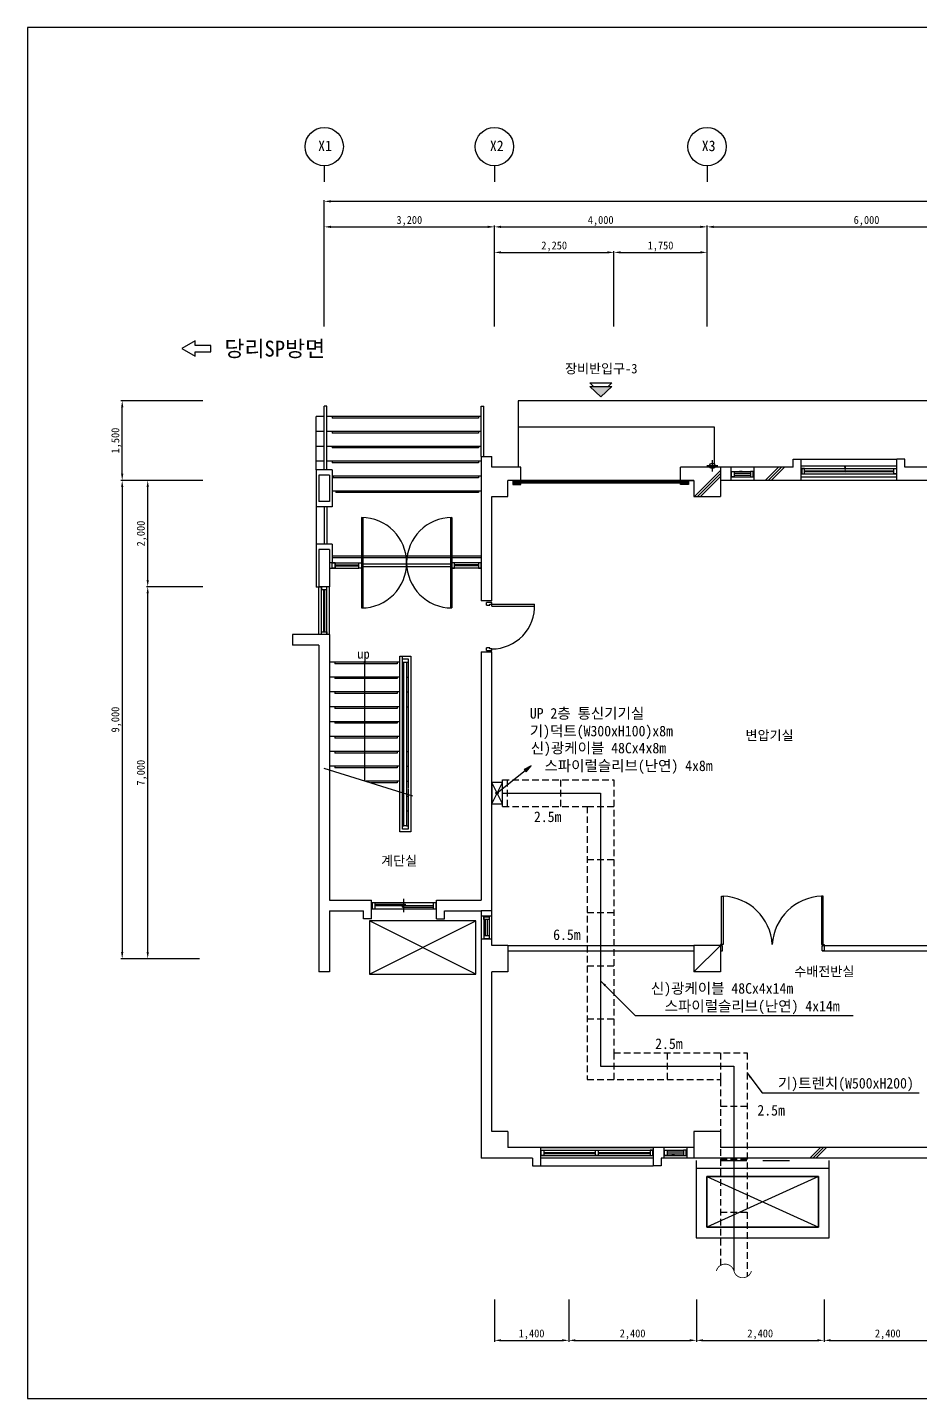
# Model space of a CAD drawing. Header units: millimetres. Extents: x 187491 to 227291, y -66367 to -35122.
# Drawn here: x 187491 to 204290, y -66367 to -40567 of the extents above; entities that cross this region are included whole.
import ezdxf
from ezdxf.enums import TextEntityAlignment as Align

# ---------------------------------------------------------------- set-up
doc = ezdxf.new("R2010")
doc.units = ezdxf.units.MM
doc.linetypes.add('HIDDEN2', pattern=[0.1875, 0.125, -0.0625])
for name, color, linetype in [('TT-CABL', 4, 'Continuous'), ('TT-CTRL-JUNT', 4, 'Continuous'), ('TT-TRAY', 4, 'Continuous'), ('TZ-BASE', 253, 'Continuous'), ('TZ-DIMS', 1, 'Continuous'), ('TZ-LEAL', 1, 'Continuous'), ('TZ-LEAT', 3, 'Continuous'), ('TZ-SYMB', 2, 'Continuous'), ('TZ-TEX2', 3, 'Continuous')]:
    doc.layers.add(name, color=color, linetype=linetype)
doc.layers.add('TX-PAPR', color=2, linetype='Continuous', plot=False)
doc.styles.get("Standard").update_dxf_attribs({"font": 'GulimChe.ttf'})
doc.dimstyles.new('D50', dxfattribs={"dimscale": 50, "dimtxt": 3, "dimasz": 2.5, "dimexe": 0.5, "dimexo": 0.5, "dimgap": 0.5, "dimtad": 1, "dimdec": 0, "dimzin": 1, "dimdsep": 46, "dimlunit": 6, "dimtxsty": 'Standard', "dimcen": 1, "dimclrd": 1, "dimclre": 1, "dimclrt": 3, "dimadec": 0, "dimazin": 0, "dimtfac": 1, "dimtdec": 0, "dimtix": 1, "dimtmove": 2, "dimatfit": 3, "dimfxl": 0, "dimtvp": 2, "dimlwd": -1, "dimlwe": -1, "dimarcsym": 0})

# ---------------------------------------------------------------- blocks, each defined once
blk = doc.blocks.new('2P-D203')
at = {"color": 0}
for p, q in [((29, 50), (29, 855)), ((65, 50), (65, 856)), ((0, 50), (0, -50)), ((29, 50), (0, 50)), ((65, 50), (29, 50)), ((29, 14), (29, 50)), ((50, 14), (29, 14)), ((50, -50), (50, 14)), ((871, 14), (850, 14)), ((871, 14), (850, 14)), ((850, 14), (850, -50)), ((900, 50), (871, 50)), ((871, 50), (871, 14)), ((900, -50), (900, 50)), ((50, -50), (0, -50)), ((900, -50), (850, -50))]:
    blk.add_line(p, q, dxfattribs=at)
blk.add_arc((65, 50), 806, 0, 92.5062, dxfattribs=at)
blk = doc.blocks.new('*D576')
at = {"layer": 'DEFPOINTS', "color": 0}
for p in [(189754, -51091), (190750, -51091), (190750, -58091)]:
    blk.add_point(p, dxfattribs=at)
at = {"layer": 'TZ-DIMS', "color": 1}
for p, q in [((190725, -51091), (189729, -51091)), ((189754, -57966), (189754, -51216)), ((190725, -58091), (189729, -58091))]:
    blk.add_line(p, q, dxfattribs=at)
for points in [[(189733, -51216), (189775, -51216), (189754, -51091)], [(189733, -57966), (189775, -57966), (189754, -58091)]]:
    blk.add_solid(points, dxfattribs=at)
at = {"layer": 'TZ-DIMS', "color": 3, "insert": (189643, -54591), "char_height": 150, "attachment_point": 5, "rotation": 90}
blk.add_mtext('7,000', dxfattribs=at)
blk = doc.blocks.new('*D577')
at = {"layer": 'DEFPOINTS', "color": 0}
for p in [(189754, -49091), (190815, -49091), (190815, -51091)]:
    blk.add_point(p, dxfattribs=at)
at = {"layer": 'TZ-DIMS', "color": 1}
for p, q in [((190790, -49091), (189729, -49091)), ((189754, -50966), (189754, -49216)), ((190790, -51091), (189729, -51091))]:
    blk.add_line(p, q, dxfattribs=at)
for points in [[(189733, -49216), (189775, -49216), (189754, -49091)], [(189733, -50966), (189775, -50966), (189754, -51091)]]:
    blk.add_solid(points, dxfattribs=at)
at = {"layer": 'TZ-DIMS', "color": 3, "insert": (189643, -50091), "char_height": 150, "attachment_point": 5, "rotation": 90}
blk.add_mtext('2,000', dxfattribs=at)
blk = doc.blocks.new('*D578')
at = {"layer": 'DEFPOINTS', "color": 0}
for p in [(189274, -47591), (190815, -47591), (190815, -49091)]:
    blk.add_point(p, dxfattribs=at)
at = {"layer": 'TZ-DIMS', "color": 1}
for p, q in [((190790, -47591), (189249, -47591)), ((189274, -48966), (189274, -47716)), ((190790, -49091), (189249, -49091))]:
    blk.add_line(p, q, dxfattribs=at)
for points in [[(189253, -47716), (189295, -47716), (189274, -47591)], [(189253, -48966), (189295, -48966), (189274, -49091)]]:
    blk.add_solid(points, dxfattribs=at)
at = {"layer": 'TZ-DIMS', "color": 3, "insert": (189163, -48341), "char_height": 150, "attachment_point": 5, "rotation": 90}
blk.add_mtext('1,500', dxfattribs=at)
blk = doc.blocks.new('*D579')
at = {"layer": 'DEFPOINTS', "color": 0}
for p in [(190815, -49091), (189274, -58091), (190750, -58091)]:
    blk.add_point(p, dxfattribs=at)
at = {"layer": 'TZ-DIMS', "color": 1}
for p, q in [((190790, -49091), (189249, -49091)), ((189274, -49216), (189274, -57966)), ((190725, -58091), (189249, -58091))]:
    blk.add_line(p, q, dxfattribs=at)
for points in [[(189253, -49216), (189295, -49216), (189274, -49091)], [(189253, -57966), (189295, -57966), (189274, -58091)]]:
    blk.add_solid(points, dxfattribs=at)
at = {"layer": 'TZ-DIMS', "color": 3, "insert": (189163, -53591), "char_height": 150, "attachment_point": 5, "rotation": 90}
blk.add_mtext('9,000', dxfattribs=at)
blk = doc.blocks.new('*D580')
at = {"layer": 'DEFPOINTS', "color": 0}
for p in [(196274, -64475), (197674, -64475), (197674, -65272)]:
    blk.add_point(p, dxfattribs=at)
at = {"layer": 'TZ-DIMS', "color": 1}
for p, q in [((196274, -64500), (196274, -65297)), ((197674, -64500), (197674, -65297)), ((196399, -65272), (197549, -65272))]:
    blk.add_line(p, q, dxfattribs=at)
for points in [[(196399, -65251), (196399, -65292), (196274, -65272)], [(197549, -65251), (197549, -65292), (197674, -65272)]]:
    blk.add_solid(points, dxfattribs=at)
at = {"layer": 'TZ-DIMS', "color": 3, "insert": (196974, -65160), "char_height": 150, "attachment_point": 5}
blk.add_mtext('1,400', dxfattribs=at)
blk = doc.blocks.new('*D581')
at = {"layer": 'DEFPOINTS', "color": 0}
for p in [(197674, -64475), (200074, -64475), (200074, -65272)]:
    blk.add_point(p, dxfattribs=at)
at = {"layer": 'TZ-DIMS', "color": 1}
for p, q in [((197674, -64500), (197674, -65297)), ((200074, -64500), (200074, -65297)), ((197799, -65272), (199949, -65272))]:
    blk.add_line(p, q, dxfattribs=at)
for points in [[(197799, -65251), (197799, -65292), (197674, -65272)], [(199949, -65251), (199949, -65292), (200074, -65272)]]:
    blk.add_solid(points, dxfattribs=at)
at = {"layer": 'TZ-DIMS', "color": 3, "insert": (198874, -65160), "char_height": 150, "attachment_point": 5}
blk.add_mtext('2,400', dxfattribs=at)
blk = doc.blocks.new('*D582')
at = {"layer": 'DEFPOINTS', "color": 0}
for p in [(200074, -64475), (202474, -64475), (202474, -65272)]:
    blk.add_point(p, dxfattribs=at)
at = {"layer": 'TZ-DIMS', "color": 1}
for p, q in [((200074, -64500), (200074, -65297)), ((202474, -64500), (202474, -65297)), ((200199, -65272), (202349, -65272))]:
    blk.add_line(p, q, dxfattribs=at)
for points in [[(200199, -65251), (200199, -65292), (200074, -65272)], [(202349, -65251), (202349, -65292), (202474, -65272)]]:
    blk.add_solid(points, dxfattribs=at)
at = {"layer": 'TZ-DIMS', "color": 3, "insert": (201274, -65160), "char_height": 150, "attachment_point": 5}
blk.add_mtext('2,400', dxfattribs=at)
blk = doc.blocks.new('*D583')
at = {"layer": 'DEFPOINTS', "color": 0}
for p in [(202474, -64475), (204874, -64475), (204874, -65272)]:
    blk.add_point(p, dxfattribs=at)
at = {"layer": 'TZ-DIMS', "color": 1}
for p, q in [((202474, -64500), (202474, -65297)), ((204874, -64500), (204874, -65297)), ((202599, -65272), (204749, -65272))]:
    blk.add_line(p, q, dxfattribs=at)
for points in [[(202599, -65251), (202599, -65292), (202474, -65272)], [(204749, -65251), (204749, -65292), (204874, -65272)]]:
    blk.add_solid(points, dxfattribs=at)
at = {"layer": 'TZ-DIMS', "color": 3, "insert": (203674, -65160), "char_height": 150, "attachment_point": 5}
blk.add_mtext('2,400', dxfattribs=at)
blk = doc.blocks.new('*D585')
at = {"layer": 'DEFPOINTS', "color": 0}
for p in [(196274, -44320), (193074, -46217), (196274, -46217)]:
    blk.add_point(p, dxfattribs=at)
at = {"layer": 'TZ-DIMS', "color": 1}
for p, q in [((193074, -46192), (193074, -44295)), ((193199, -44320), (196149, -44320)), ((196274, -46192), (196274, -44295))]:
    blk.add_line(p, q, dxfattribs=at)
for points in [[(193199, -44299), (193199, -44341), (193074, -44320)], [(196149, -44299), (196149, -44341), (196274, -44320)]]:
    blk.add_solid(points, dxfattribs=at)
at = {"layer": 'TZ-DIMS', "color": 3, "insert": (194674, -44209), "char_height": 150, "attachment_point": 5}
blk.add_mtext('3,200', dxfattribs=at)
blk = doc.blocks.new('*D586')
at = {"layer": 'DEFPOINTS', "color": 0}
for p in [(200274, -44320), (196274, -46217), (200274, -46217)]:
    blk.add_point(p, dxfattribs=at)
at = {"layer": 'TZ-DIMS', "color": 1}
for p, q in [((196274, -46192), (196274, -44295)), ((196399, -44320), (200149, -44320)), ((200274, -46192), (200274, -44295))]:
    blk.add_line(p, q, dxfattribs=at)
for points in [[(196399, -44299), (196399, -44341), (196274, -44320)], [(200149, -44299), (200149, -44341), (200274, -44320)]]:
    blk.add_solid(points, dxfattribs=at)
at = {"layer": 'TZ-DIMS', "color": 3, "insert": (198274, -44209), "char_height": 150, "attachment_point": 5}
blk.add_mtext('4,000', dxfattribs=at)
blk = doc.blocks.new('*D587')
at = {"layer": 'DEFPOINTS', "color": 0}
for p in [(198524, -44800), (196274, -46217), (198524, -46217)]:
    blk.add_point(p, dxfattribs=at)
at = {"layer": 'TZ-DIMS', "color": 1}
for p, q in [((196274, -46192), (196274, -44775)), ((196399, -44800), (198399, -44800)), ((198524, -46192), (198524, -44775))]:
    blk.add_line(p, q, dxfattribs=at)
for points in [[(196399, -44779), (196399, -44821), (196274, -44800)], [(198399, -44779), (198399, -44821), (198524, -44800)]]:
    blk.add_solid(points, dxfattribs=at)
at = {"layer": 'TZ-DIMS', "color": 3, "insert": (197399, -44689), "char_height": 150, "attachment_point": 5}
blk.add_mtext('2,250', dxfattribs=at)
blk = doc.blocks.new('*D588')
at = {"layer": 'DEFPOINTS', "color": 0}
for p in [(200274, -44800), (198524, -46217), (200274, -46217)]:
    blk.add_point(p, dxfattribs=at)
at = {"layer": 'TZ-DIMS', "color": 1}
for p, q in [((198524, -46192), (198524, -44775)), ((198649, -44800), (200149, -44800)), ((200274, -46192), (200274, -44775))]:
    blk.add_line(p, q, dxfattribs=at)
for points in [[(198649, -44779), (198649, -44821), (198524, -44800)], [(200149, -44779), (200149, -44821), (200274, -44800)]]:
    blk.add_solid(points, dxfattribs=at)
at = {"layer": 'TZ-DIMS', "color": 3, "insert": (199399, -44689), "char_height": 150, "attachment_point": 5}
blk.add_mtext('1,750', dxfattribs=at)
blk = doc.blocks.new('*D589')
at = {"layer": 'DEFPOINTS', "color": 0}
for p in [(206274, -44320), (200274, -46217), (206274, -46217)]:
    blk.add_point(p, dxfattribs=at)
at = {"layer": 'TZ-DIMS', "color": 1}
for p, q in [((200274, -46192), (200274, -44295)), ((200399, -44320), (206149, -44320)), ((206274, -46192), (206274, -44295))]:
    blk.add_line(p, q, dxfattribs=at)
for points in [[(200399, -44299), (200399, -44341), (200274, -44320)], [(206149, -44299), (206149, -44341), (206274, -44320)]]:
    blk.add_solid(points, dxfattribs=at)
at = {"layer": 'TZ-DIMS', "color": 3, "insert": (203274, -44209), "char_height": 150, "attachment_point": 5}
blk.add_mtext('6,000', dxfattribs=at)
blk = doc.blocks.new('*D593')
at = {"layer": 'DEFPOINTS', "color": 0}
for p in [(193074, -43840), (193074, -46217), (218274, -46217)]:
    blk.add_point(p, dxfattribs=at)
at = {"layer": 'TZ-DIMS', "color": 1}
for p, q in [((193074, -46192), (193074, -43815)), ((218149, -43840), (193199, -43840)), ((218274, -46192), (218274, -43815))]:
    blk.add_line(p, q, dxfattribs=at)
for points in [[(193199, -43819), (193199, -43861), (193074, -43840)], [(218149, -43819), (218149, -43861), (218274, -43840)]]:
    blk.add_solid(points, dxfattribs=at)
at = {"layer": 'TZ-DIMS', "color": 3, "insert": (205674, -43729), "char_height": 150, "attachment_point": 5}
blk.add_mtext('25,200', dxfattribs=at)

msp = doc.modelspace()

# ---------------------------------------------------------------- hatches: boundary and pattern name
at = {"layer": 'TZ-BASE'}
msp.add_hatch(color=256, dxfattribs=at).paths.add_polyline_path([(198481.3, -47320.9), (198070.6, -47320.9), (198275.9, -47515.4)])
at = {"layer": 'TZ-SYMB'}
msp.add_hatch(color=256, dxfattribs=at).paths.add_polyline_path([(196966.7, -54460.4), (196831.9, -54528.6), (196870.7, -54577.1)])

# ---------------------------------------------------------------- linework, layer by layer
at = {"layer": 'TT-CABL'}
msp.add_lwpolyline([(196424.6, -54974.2), (198271.3, -54974.2), (198271.3, -60112.3), (200779.5, -60112.3), (200779.5, -63965.7)], dxfattribs=at)
at = {"layer": 'TT-CTRL-JUNT'}
msp.add_lwpolyline([(196224.6, -55175), (196424.6, -55175), (196424.6, -54775), (196224.6, -54775)], close=True, dxfattribs=at)
at = {"layer": 'TT-CTRL-JUNT', "flags": 128}
for points in [[(196224.6, -55175), (196424.6, -54775)], [(196424.6, -55175), (196224.6, -54775)]]:
    msp.add_lwpolyline(points, dxfattribs=at)
at = {"layer": 'TT-TRAY', "linetype": 'HIDDEN2', "ltscale": 1000}
for points in [[(196424.6, -54724.2), (198521.3, -54724.2), (198521.3, -59862.3), (201029.5, -59862.3), (201029.5, -64070.8)], [(196424.6, -55224.2), (196424.6, -54724.2)], [(196521.3, -55224.2), (196521.3, -54724.2)], [(197521.3, -55224.2), (197521.3, -54724.2)], [(196424.6, -55224.2), (198021.3, -55224.2), (198021.3, -60362.3), (200529.5, -60362.3), (200529.5, -63860.6)], [(198021.3, -55224.2), (198521.3, -55224.2)], [(198021.3, -56224.2), (198521.3, -56224.2)], [(198021.3, -57224.2), (198521.3, -57224.2)], [(198021.3, -58224.2), (198521.3, -58224.2)], [(198021.3, -59224.2), (198521.3, -59224.2)], [(198521.3, -59862.3), (198521.3, -60362.3)], [(199521.3, -59862.3), (199521.3, -60362.3)], [(200529.5, -59862.3), (200529.5, -60362.3)], [(200529.5, -60862.3), (201029.5, -60862.3)], [(200529.5, -61862.3), (201029.5, -61862.3)], [(200529.5, -62862.3), (201029.5, -62862.3)]]:
    msp.add_lwpolyline(points, dxfattribs=at)
at = {"layer": 'TT-TRAY', "const_width": 16}
msp.add_lwpolyline([(200449.7, -63965.7, -0.7757415), (200779.5, -63965.7, 0.7757415), (201109.2, -63965.7, 1.1921254)], format="xyb", dxfattribs=at)
at = {"layer": 'TX-PAPR'}
msp.add_lwpolyline([(187491.5, -66367.3), (227291.5, -66367.3), (227291.5, -40567.3), (187491.5, -40567.3)], close=True, dxfattribs=at)
at = {"layer": 'TZ-BASE'}
for p, q in [((198070.6, -47251.8), (198481.3, -47251.8)), ((198070.6, -47251.8), (198137.5, -47320.9)), ((198070.6, -47320.9), (198481.3, -47320.9)), ((198070.6, -47320.9), (198275.9, -47515.4)), ((198481.3, -47320.9), (198275.9, -47515.4)), ((198481.3, -47251.8), (198414.3, -47320.9)), ((193074.2, -48890.7), (193074.2, -47690.7)), ((193124.2, -47690.7), (193074.2, -47690.7)), ((193124.2, -48890.7), (193124.2, -47690.7)), ((196024.2, -48640.7), (196024.2, -47690.7)), ((196024.2, -47690.7), (196074.2, -47690.7)), ((196074.2, -48640.7), (196074.2, -47690.7)), ((218524.2, -47590.7), (196724.2, -47590.7)), ((196724.2, -47590.7), (196724.2, -48840.7)), ((192924.2, -48890.7), (192924.2, -47890.7)), ((193074.2, -47890.7), (192924.2, -47890.7)), ((196024.2, -47890.7), (193124.2, -47890.7)), ((193224.2, -47890.7), (193224.2, -47920.7)), ((195974.2, -47920.7), (193224.2, -47920.7)), ((195974.2, -47890.7), (195974.2, -47920.7)), ((193074.2, -48170.7), (192924.2, -48170.7)), ((196024.2, -48170.7), (193124.2, -48170.7)), ((193224.2, -48170.7), (193224.2, -48200.7)), ((195974.2, -48200.7), (193224.2, -48200.7)), ((195974.2, -48170.7), (195974.2, -48200.7)), ((200411.7, -48090.7), (196724.2, -48090.7)), ((200411.7, -48840.7), (200411.7, -48090.7)), ((193074.2, -48450.7), (192924.2, -48450.7)), ((196024.2, -48450.7), (193124.2, -48450.7)), ((193224.2, -48450.7), (193224.2, -48480.7)), ((195974.2, -48480.7), (193224.2, -48480.7)), ((195974.2, -48450.7), (195974.2, -48480.7)), ((193074.2, -48730.7), (192924.2, -48730.7)), ((196024.2, -48730.7), (193124.2, -48730.7)), ((193224.2, -48730.7), (193224.2, -48760.7)), ((195974.2, -48760.7), (193224.2, -48760.7)), ((195974.2, -48730.7), (195974.2, -48760.7)), ((196024.2, -48640.7), (196024.2, -51359.5)), ((196024.2, -48640.7), (196224.2, -48640.7)), ((196224.2, -48840.7), (196224.2, -48640.7)), ((200374.2, -48922.2), (200374.2, -48711.6)), ((201896.6, -48840.7), (201896.6, -48690.7)), ((201896.6, -48690.7), (202046.6, -48690.7)), ((202046.6, -48690.7), (203846.6, -48690.7)), ((202046.6, -49090.7), (202046.6, -48690.7)), ((203846.6, -49090.7), (203846.6, -48690.7)), ((203996.6, -48690.7), (203846.6, -48690.7)), ((203996.6, -48840.7), (203996.6, -48690.7)), ((192924.2, -48890.7), (192924.2, -49590.7)), ((193224.2, -48890.7), (192924.2, -48890.7)), ((193174.2, -48990.7), (192974.2, -48990.7)), ((192974.2, -48990.7), (192974.2, -49490.7)), ((193174.2, -48990.7), (193174.2, -49490.7)), ((193224.2, -48890.7), (193224.2, -49590.7)), ((196024.2, -49010.7), (193224.2, -49010.7)), ((193244.2, -49010.7), (193244.2, -49040.7)), ((195974.2, -49010.7), (195974.2, -49040.7)), ((196774.4, -48840.7), (196224.2, -48840.7)), ((196774.4, -49090.7), (196774.4, -48840.7)), ((199774.2, -49090.7), (199774.2, -48840.7)), ((201896.6, -48840.7), (199774.2, -48840.7)), ((200039, -49390.7), (200524.2, -48905.5)), ((200095.6, -49390.7), (200524.2, -48962.1)), ((200152.2, -49390.7), (200524.2, -49018.7)), ((200474.9, -48815.7), (200271.9, -48815.7)), ((200524.2, -48840.7), (200524.2, -49090.7)), ((200724.2, -48840.7), (200724.2, -49090.7)), ((200734.2, -48921.7), (201094.2, -48921.7)), ((200734.2, -48921.7), (200784.2, -48921.7)), ((200734.2, -49021.7), (200734.2, -48921.7)), ((200784.2, -48921.7), (200784.2, -49021.7)), ((200784.2, -48955.1), (201094.2, -48955.1)), ((200784.2, -48993.4), (201094.2, -48993.4)), ((200934.2, -48921.7), (200884.2, -48921.7)), ((201144.2, -48921.7), (201094.2, -48921.7)), ((201094.2, -48921.7), (201094.2, -49021.7)), ((201144.2, -49021.7), (201144.2, -48921.7)), ((201154.2, -48840.7), (201154.2, -49090.7)), ((201366.6, -49090.7), (201616.6, -48840.7)), ((201423.2, -49090.7), (201673.2, -48840.7)), ((201479.7, -49090.7), (201729.7, -48840.7)), ((203846.6, -48820.7), (202046.6, -48820.7)), ((202056.6, -48866.2), (203836.6, -48866.2)), ((202056.6, -48966.2), (203836.6, -48966.2)), ((202106.6, -48908.2), (203786.6, -48908.2)), ((202106.6, -48924.2), (203786.6, -48924.2)), ((207274.2, -48840.7), (203996.6, -48840.7)), ((195974.2, -49040.7), (193244.2, -49040.7)), ((200024.2, -49090.7), (196524.2, -49090.7)), ((196524.2, -49390.7), (196524.2, -49090.7)), ((196624.2, -49090.7), (196624.2, -49150.7)), ((199774.2, -49090.7), (200024.2, -49090.7)), ((199924.2, -49090.7), (199924.2, -49150.7)), ((200024.2, -49090.7), (200024.2, -49390.7)), ((207442.2, -49090.7), (200524.2, -49090.7)), ((200524.2, -49090.7), (200524.2, -49390.7)), ((200734.2, -49021.7), (201094.2, -49021.7)), ((200784.2, -49021.7), (200734.2, -49021.7)), ((200884.2, -49021.7), (200934.2, -49021.7)), ((201094.2, -49021.7), (201144.2, -49021.7)), ((202046.6, -49020.7), (203846.6, -49020.7)), ((193174.2, -49490.7), (192974.2, -49490.7)), ((196024.2, -49290.7), (193224.2, -49290.7)), ((193294.2, -49290.7), (193294.2, -49320.7)), ((195974.2, -49320.7), (193294.2, -49320.7)), ((195974.2, -49290.7), (195974.2, -49320.7)), ((196224.2, -49390.7), (196524.2, -49390.7)), ((196224.2, -51359.5), (196224.2, -49390.7)), ((200024.2, -49390.7), (200524.2, -49390.7)), ((193224.2, -49590.7), (192924.2, -49590.7)), ((192924.2, -49590.7), (192924.2, -50290.7)), ((193074.2, -49590.7), (193074.2, -50290.7)), ((193124.2, -49590.7), (193124.2, -50290.7)), ((193774.2, -49790.7), (193774.2, -51490.7)), ((193799.2, -49791.1), (193799.2, -51490.3)), ((195449.2, -49791.1), (195449.2, -51490.3)), ((195474.2, -49790.7), (195474.2, -51490.7)), ((192924.2, -50290.7), (192924.2, -51100.7)), ((193224.2, -50290.7), (192924.2, -50290.7)), ((193224.2, -50290.7), (193224.2, -50640.7)), ((193174.2, -50390.7), (192974.2, -50390.7)), ((192974.2, -50390.7), (192974.2, -51090.7)), ((193174.2, -50390.7), (193174.2, -51090.7)), ((193220.2, -50510.7), (196024.2, -50510.7)), ((193220.2, -50540.7), (196024.2, -50540.7)), ((193278.2, -50640.7), (193174.2, -50640.7)), ((193174.2, -50640.7), (193174.2, -50740.7)), ((193174.2, -50740.7), (193278.2, -50740.7)), ((193224.2, -50740.7), (193224.2, -50640.7)), ((193224.2, -50640.7), (193278.2, -50640.7)), ((193278.2, -50740.7), (193224.2, -50740.7)), ((193278.2, -50640.7), (193724.2, -50640.7)), ((193278.2, -50740.7), (193278.2, -50640.7)), ((193278.2, -50640.7), (193278.2, -50740.7)), ((193278.2, -50680.7), (193724.2, -50680.7)), ((193278.2, -50700.7), (193724.2, -50700.7)), ((193278.2, -50740.7), (193724.2, -50740.7)), ((193724.2, -50740.7), (193724.2, -50640.7)), ((193724.2, -50640.7), (193774.2, -50640.7)), ((193774.2, -50740.7), (193724.2, -50740.7)), ((193774.2, -50640.7), (193774.2, -50740.7)), ((195449.2, -50665.7), (193799.2, -50665.7)), ((195449.2, -50715.7), (193799.2, -50715.7)), ((195524.2, -50640.7), (195474.2, -50640.7)), ((195474.2, -50640.7), (195474.2, -50740.7)), ((195974.2, -50740.7), (195474.2, -50740.7)), ((195474.2, -50740.7), (195524.2, -50740.7)), ((195974.2, -50640.7), (195524.2, -50640.7)), ((195524.2, -50740.7), (195524.2, -50640.7)), ((195974.2, -50680.7), (195524.2, -50680.7)), ((195974.2, -50700.7), (195524.2, -50700.7)), ((196024.2, -50740.7), (195524.2, -50740.7)), ((196024.2, -50640.7), (195974.2, -50640.7)), ((195974.2, -50640.7), (195974.2, -50740.7)), ((195974.2, -50740.7), (196024.2, -50740.7)), ((196024.2, -50740.7), (196024.2, -50640.7)), ((193024.2, -51100.7), (192924.2, -51100.7)), ((193174.2, -51090.7), (192974.2, -51090.7)), ((192974.2, -51986.7), (192974.2, -51096.7)), ((193024.2, -51990.7), (193024.2, -51090.7)), ((193024.2, -51090.7), (193024.2, -51140.7)), ((193124.2, -51090.7), (193024.2, -51090.7)), ((193024.2, -51140.7), (193124.2, -51140.7)), ((193066.2, -51940.7), (193066.2, -51140.7)), ((193082.2, -51940.7), (193082.2, -51140.7)), ((193124.2, -51990.7), (193124.2, -51090.7)), ((193124.2, -51140.7), (193124.2, -51090.7)), ((193174.2, -51990.7), (193174.2, -51090.7)), ((196224.2, -51359.5), (196024.2, -51359.5)), ((193174.2, -51990.7), (192474.2, -51990.7)), ((192474.2, -51990.7), (192474.2, -52190.7)), ((193024.2, -51990.7), (193024.2, -51940.7)), ((193024.2, -51940.7), (193124.2, -51940.7)), ((193124.2, -51990.7), (193024.2, -51990.7)), ((193124.2, -51940.7), (193124.2, -51990.7)), ((193174.2, -51990.7), (193174.2, -56990.7)), ((192974.2, -52190.7), (192474.2, -52190.7)), ((192974.2, -52190.7), (192974.2, -58340.7)), ((196024.2, -52317), (196024.2, -56990.7)), ((196024.2, -52317), (196224.2, -52317)), ((196224.2, -57840.7), (196224.2, -52317)), ((194494.2, -52510.7), (193174.2, -52510.7)), ((193274.2, -52510.7), (193274.2, -52540.7)), ((194444.2, -52540.7), (193274.2, -52540.7)), ((193834.2, -52510.7), (193834.2, -54743.8)), ((194444.2, -52510.7), (194444.2, -52540.7)), ((194494.2, -54840.8), (194494.2, -52400.7)), ((194494.2, -52400.7), (194544.2, -52400.7)), ((194544.2, -54840.8), (194544.2, -52400.7)), ((194544.2, -52400.7), (194704.2, -52400.7)), ((194544.2, -52450.7), (194654.2, -52450.7)), ((194544.2, -52510.7), (194574.2, -52510.7)), ((194574.2, -54840.8), (194574.2, -52510.7)), ((194574.2, -52510.7), (194624.2, -52510.7)), ((194624.2, -52510.7), (194654.2, -52510.7)), ((194624.2, -52510.7), (194624.2, -54876.1)), ((194654.2, -52450.7), (194654.2, -54876.1)), ((194704.2, -52400.7), (194704.2, -54904)), ((194494.2, -52790.7), (193174.2, -52790.7)), ((193274.2, -52790.7), (193274.2, -52820.7)), ((194444.2, -52820.7), (193274.2, -52820.7)), ((194444.2, -52790.7), (194444.2, -52820.7)), ((194544.2, -52790.7), (194574.2, -52790.7)), ((194624.2, -52790.7), (194654.2, -52790.7)), ((194494.2, -53070.7), (193174.2, -53070.7)), ((193274.2, -53070.7), (193274.2, -53100.7)), ((194444.2, -53100.7), (193274.2, -53100.7)), ((194444.2, -53070.7), (194444.2, -53100.7)), ((194544.2, -53070.7), (194574.2, -53070.7)), ((194624.2, -53070.7), (194654.2, -53070.7)), ((194494.2, -53350.7), (193174.2, -53350.7)), ((193274.2, -53350.7), (193274.2, -53380.7)), ((194444.2, -53380.7), (193274.2, -53380.7)), ((194444.2, -53350.7), (194444.2, -53380.7)), ((194544.2, -53350.7), (194574.2, -53350.7)), ((194624.2, -53350.7), (194654.2, -53350.7)), ((194494.2, -53630.7), (193174.2, -53630.7)), ((193274.2, -53630.7), (193274.2, -53660.7)), ((194444.2, -53660.7), (193274.2, -53660.7)), ((194444.2, -53630.7), (194444.2, -53660.7)), ((194544.2, -53630.7), (194574.2, -53630.7)), ((194494.2, -53910.7), (193174.2, -53910.7)), ((193274.2, -53910.7), (193274.2, -53940.7)), ((194444.2, -53910.7), (194444.2, -53940.7)), ((194544.2, -53910.7), (194574.2, -53910.7)), ((194444.2, -53940.7), (193274.2, -53940.7)), ((194494.2, -54190.7), (193174.2, -54190.7)), ((193274.2, -54190.7), (193274.2, -54220.7)), ((194444.2, -54220.7), (193274.2, -54220.7)), ((194444.2, -54190.7), (194444.2, -54220.7)), ((194544.2, -54190.7), (194574.2, -54190.7)), ((194624.2, -54190.7), (194654.2, -54190.7)), ((193068.7, -54505.2), (194733.3, -55024)), ((194494.2, -54470.7), (193174.2, -54470.7)), ((193274.2, -54470.7), (193274.2, -54500.7)), ((194444.2, -54500.7), (193274.2, -54500.7)), ((194444.2, -54470.7), (194444.2, -54500.7)), ((194544.2, -54470.7), (194574.2, -54470.7)), ((194624.2, -54470.7), (194654.2, -54470.7)), ((194494.2, -54750.7), (193856.3, -54750.7)), ((194444.2, -54780.7), (193952.6, -54780.7)), ((194444.2, -54750.7), (194444.2, -54780.7)), ((194494.2, -55700.7), (194494.2, -54823.2)), ((194544.2, -54750.7), (194574.2, -54750.7)), ((194544.2, -55650.7), (194544.2, -54823.2)), ((194574.2, -55590.7), (194574.2, -54840.8)), ((194624.2, -54750.7), (194654.2, -54750.7)), ((194624.2, -54876.1), (194624.2, -55590.7)), ((194654.2, -54886.3), (194654.2, -55650.7)), ((194704.2, -54886.3), (194704.2, -55700.7)), ((194544.2, -55030.7), (194574.2, -55030.7)), ((194624.2, -55030.7), (194654.2, -55030.7)), ((194544.2, -55310.7), (194574.2, -55310.7)), ((194624.2, -55310.7), (194654.2, -55310.7)), ((194704.2, -55700.7), (194494.2, -55700.7)), ((194544.2, -55590.7), (194574.2, -55590.7)), ((194654.2, -55650.7), (194544.2, -55650.7)), ((194624.2, -55590.7), (194574.2, -55590.7)), ((194624.2, -55590.7), (194654.2, -55590.7)), ((193174.2, -56990.7), (193964, -56990.7)), ((193964, -57340.7), (193964, -56990.7)), ((194574, -57212.3), (194574, -56962.3)), ((195184, -56990.7), (196024.2, -56990.7)), ((195184, -57340.7), (195184, -56990.7)), ((200547, -57820.7), (200547, -56912.4)), ((200547, -56912.4), (200574.4, -56912.4)), ((200574.4, -56912.4), (200574.4, -57820.7)), ((202428.3, -56912.4), (202428.3, -57820.7)), ((202455.7, -56912.4), (202428.3, -56912.4)), ((202455.7, -57820.7), (202455.7, -56912.4)), ((193174.2, -57190.7), (193814, -57190.7)), ((193174.2, -57190.7), (193174.2, -58340.7)), ((193814, -57340.7), (193814, -57190.7)), ((193974, -57032.3), (195174, -57032.3)), ((193974, -57032.3), (193974, -57152.3)), ((193974, -57152.3), (195174, -57152.3)), ((194024, -57032.3), (194024, -57152.3)), ((194024, -57062.3), (194604, -57062.3)), ((194024, -57092.3), (195124, -57092.3)), ((194544, -57122.3), (194544, -57092.3)), ((194544, -57122.3), (195124, -57122.3)), ((194604, -57092.3), (194604, -57062.3)), ((195124, -57032.3), (195124, -57152.3)), ((195174, -57032.3), (195174, -57152.3)), ((195334, -57190.7), (196024.2, -57190.7)), ((195334, -57340.7), (195334, -57190.7)), ((196024.2, -57190.7), (196024.2, -61840.7)), ((196224.2, -57190.7), (196024.2, -57190.7)), ((193964, -57340.7), (193814, -57340.7)), ((195925, -58378.5), (193925, -57378.5)), ((193925, -58378.5), (195925, -57378.5)), ((195184, -57340.7), (195334, -57340.7)), ((196224.2, -57290.7), (196024.2, -57290.7)), ((196074.2, -57300.7), (196074.2, -57710.7)), ((196074.2, -57350.7), (196074.2, -57300.7)), ((196074.2, -57300.7), (196174.2, -57300.7)), ((196174.2, -57350.7), (196074.2, -57350.7)), ((196102.5, -57350.7), (196102.5, -57660.7)), ((196140.8, -57350.7), (196140.8, -57660.7)), ((196174.2, -57300.7), (196174.2, -57710.7)), ((196174.2, -57300.7), (196174.2, -57350.7)), ((196224.2, -57720.7), (196024.2, -57720.7)), ((196174.2, -57660.7), (196074.2, -57660.7)), ((196074.2, -57710.7), (196174.2, -57710.7)), ((196524.2, -57840.7), (196224.2, -57840.7)), ((196524.2, -57840.7), (196524.2, -58340.7)), ((196524.2, -57840.7), (200024.2, -57840.7)), ((196524.2, -57940.7), (200024.2, -57940.7)), ((200024.2, -57840.7), (200024.2, -58340.7)), ((200524.2, -57840.7), (200024.2, -57840.7)), ((200024.2, -58340.7), (200524.2, -57840.7)), ((200547, -57820.7), (200524.2, -57820.7)), ((200524.2, -57820.7), (200524.2, -57940.7)), ((200524.2, -57840.7), (200524.2, -58340.7)), ((200524.2, -57940.7), (200547, -57940.7)), ((200524.2, -57940.7), (200547, -57940.7)), ((200547, -57848.7), (200547, -57820.7)), ((200574.4, -57820.7), (200547, -57820.7)), ((200565.3, -57848.7), (200547, -57848.7)), ((200547, -57940.7), (200565.3, -57940.7)), ((200547, -57940.7), (200565.3, -57940.7)), ((200565.3, -57940.7), (200565.3, -57848.7)), ((202428.3, -57820.7), (202455.7, -57820.7)), ((202437.4, -57940.7), (202437.4, -57848.7)), ((202437.4, -57848.7), (202455.7, -57848.7)), ((202437.4, -57940.7), (206024.2, -57940.7)), ((202455.7, -57940.7), (202437.4, -57940.7)), ((202455.7, -57940.7), (202437.4, -57940.7)), ((202455.7, -57848.7), (202455.7, -57820.7)), ((202455.7, -57820.7), (202478.5, -57820.7)), ((202478.5, -57940.7), (202455.7, -57940.7)), ((202478.5, -57940.7), (202455.7, -57940.7)), ((202478.5, -57820.7), (202478.5, -57940.7)), ((202478.5, -57840.7), (206024.2, -57840.7)), ((193174.2, -58340.7), (192974.2, -58340.7)), ((196524.2, -58340.7), (196224.2, -58340.7)), ((196224.2, -61340.7), (196224.2, -58340.7)), ((200524.2, -58340.7), (200024.2, -58340.7)), ((196524.2, -61340.7), (196224.2, -61340.7)), ((196524.2, -61340.7), (196524.2, -61640.7)), ((200524.2, -61340.7), (200024.2, -61340.7)), ((200024.2, -61340.7), (200024.2, -61640.7)), ((200524.2, -61340.7), (200524.2, -61640.7)), ((200024.2, -61640.7), (196524.2, -61640.7)), ((197142.3, -61640.7), (199262.3, -61640.7)), ((197142.3, -61640.7), (197142.3, -61990.7)), ((199262.3, -61640.7), (199262.3, -61990.7)), ((199464.3, -61640.7), (199464.3, -61840.7)), ((199894.3, -61640.7), (199894.3, -61840.7)), ((200024.2, -61640.7), (200024.2, -61840.7)), ((205874.2, -61640.7), (200524.2, -61640.7)), ((202210, -61840.7), (202410, -61640.7)), ((202266.5, -61840.7), (202466.5, -61640.7)), ((202323.1, -61840.7), (202523.1, -61640.7)), ((196524.2, -61840.7), (196024.2, -61840.7)), ((196992.3, -61840.7), (196524.2, -61840.7)), ((196992.3, -61840.7), (196992.3, -61990.7)), ((199262.3, -61840.7), (197142.3, -61840.7)), ((197152.3, -61695.2), (199252.3, -61695.2)), ((197152.3, -61795.2), (199252.3, -61795.2)), ((197202.3, -61737.2), (198177.3, -61737.2)), ((197202.3, -61753.2), (198177.3, -61753.2)), ((198227.3, -61737.2), (199202.3, -61737.2)), ((198227.3, -61753.2), (199202.3, -61753.2)), ((206024.2, -61840.7), (199412.3, -61840.7)), ((199412.3, -61840.7), (199412.3, -61990.7)), ((199474.3, -61690.7), (199834.3, -61690.7)), ((199474.3, -61690.7), (199524.3, -61690.7)), ((199474.3, -61790.7), (199474.3, -61690.7)), ((199474.3, -61790.7), (199834.3, -61790.7)), ((199524.3, -61790.7), (199474.3, -61790.7)), ((199524.3, -61690.7), (199524.3, -61790.7)), ((199524.3, -61724.1), (199834.3, -61724.1)), ((199524.3, -61762.4), (199834.3, -61762.4)), ((199614.2, -61690.7), (199664.2, -61690.7)), ((199664.2, -61790.7), (199614.2, -61790.7)), ((199884.3, -61690.7), (199834.3, -61690.7)), ((199834.3, -61690.7), (199834.3, -61790.7)), ((199834.3, -61790.7), (199884.3, -61790.7)), ((199884.3, -61790.7), (199884.3, -61690.7)), ((200068.9, -61890.7, 0), (200068.9, -63340.7, 0)), ((200524.2, -61890.7), (201024.2, -61890.7)), ((201324.2, -61890.7), (201824.2, -61890.7)), ((202568.9, -63340.7, 0), (202568.9, -61890.7, 0)), ((196992.3, -61990.7), (197142.3, -61990.7)), ((197142.3, -61990.7), (199262.3, -61990.7)), ((199412.3, -61990.7), (199262.3, -61990.7)), ((202568.9, -62040.7, 0), (200068.9, -62040.7, 0)), ((202368.9, -62190.7, 0), (200268.9, -63140.7, 0)), ((200268.9, -62190.7, 0), (202368.9, -63140.7, 0)), ((200268.9, -62190.7, 0), (200268.9, -63140.7, 0)), ((202368.9, -62190.7, 0), (200268.9, -62190.7, 0)), ((202368.9, -63140.7, 0), (202368.9, -62190.7, 0)), ((200268.9, -63140.7, 0), (202368.9, -63140.7, 0)), ((200068.9, -63340.7, 0), (202568.9, -63340.7, 0))]:
    msp.add_line(p, q, dxfattribs=at)
for points in [[(190643.3, -46467.6), (190394.2, -46611.5), (190643.3, -46755.3), (190643.3, -46671.5), (190943.3, -46671.5), (190943.3, -46551.5), (190643.3, -46551.5)], [(202056.6, -48966.2), (202106.6, -48966.2), (202106.6, -48866.2), (202056.6, -48866.2)], [(203836.6, -48966.2), (203786.6, -48966.2), (203786.6, -48866.2), (203836.6, -48866.2)], [(196774.4, -49090.7), (196624.4, -49090.7), (196624.4, -49165.7), (196774.4, -49165.7), (196774.4, -49148.2), (196642.4, -49148.2), (196642.4, -49108.2), (196774.4, -49108.2)], [(199774, -49090.7), (199924, -49090.7), (199924, -49165.7), (199774, -49165.7), (199774, -49148.2), (199906, -49148.2), (199906, -49108.2), (199774, -49108.2)], [(197152.3, -61695.2), (197202.3, -61695.2), (197202.3, -61795.2), (197152.3, -61795.2)], [(198177.3, -61695.2), (198227.3, -61695.2), (198227.3, -61795.2), (198177.3, -61795.2)], [(199252.3, -61695.2), (199202.3, -61695.2), (199202.3, -61795.2), (199252.3, -61795.2)]]:
    msp.add_lwpolyline(points, close=True, dxfattribs=at)
at = {"layer": 'TZ-BASE', "flags": 128}
msp.add_lwpolyline([(202871.4, -48950.7, 0, 42, 0), (202871.4, -48824.7, 0, 0, 0), (202871.4, -48824.7, 0, 0, 0)], format="xyseb", dxfattribs=at)
at = {"layer": 'TZ-BASE'}
for points in [[(196624.2, -49105.7, 0.0368572), (196624.4, -49107.9, 0.0368572)], [(199924.2, -49105.7, -0.0368572), (199924, -49107.9, -0.0368572)]]:
    msp.add_lwpolyline(points, format="xyb", dxfattribs=at)
msp.add_lwpolyline([(199901, -49113.2), (199901, -49143.2), (196647.4, -49143.2), (196647.4, -49113.2), (199901, -49113.2)], dxfattribs=at)
at = {"layer": 'TZ-BASE', "flags": 128}
msp.add_lwpolyline([(193925, -58378.5), (195925, -58378.5), (195925, -57378.5), (193925, -57378.5)], close=True, dxfattribs=at)
at = {"layer": 'TZ-BASE', "elevation": 0}
msp.add_lwpolyline([(200268.9, -63140.7), (200268.9, -62190.7), (202368.9, -62190.7), (202368.9, -63140.7)], close=True, dxfattribs=at)
at = {"layer": 'TZ-BASE'}
for centre, radius in [((200374.2, -48815.7), 50), ((193834.2, -52510.7), 13.9)]:
    msp.add_circle(centre, radius, dxfattribs=at)
for centre, radius, start, end in [((193774.2, -50640.7), 850, 270, 90), ((195474.2, -50640.7), 850, 90, 270), ((200535.6, -57879.1), 967.5, 3.46301, 87.701), ((202467.1, -57879.1), 967.5, 92.299, 176.53699)]:
    msp.add_arc(centre, radius, start, end, dxfattribs=at)
at = {"layer": 'TZ-LEAL'}
for p, q in [((193074.2, -43170.1), (193074.2, -43470.1)), ((196274.2, -43170.1), (196274.2, -43470.1)), ((200274.2, -43170.1), (200274.2, -43470.1))]:
    msp.add_line(p, q, dxfattribs=at)
for centre in [(193074.2, -42810.1), (196274.2, -42810.1), (200274.2, -42810.1)]:
    msp.add_circle(centre, 360, dxfattribs=at)
at = {"layer": 'TZ-SYMB'}
msp.add_lwpolyline([(196851.3, -54552.9), (196324.6, -54975)], dxfattribs=at)
msp.add_lwpolyline([(196966.7, -54460.4), (196831.9, -54528.6), (196870.7, -54577.1)], close=True, dxfattribs=at)
msp.add_circle((196324.6, -54975), 21.4, dxfattribs=at)

# ---------------------------------------------------------------- block references
at = {"layer": 'TZ-BASE', "extrusion": (0, 0, -1), "xscale": -1, "zscale": -1, "rotation": 90}
msp.add_blockref('2P-D203', (-196174.9, -51390.3), dxfattribs=at)

# ---------------------------------------------------------------- texts
at = {"layer": 'TZ-BASE'}
msp.add_text('당리SP방면', height=300, dxfattribs=at).set_placement((192143.8, -46608.6, -0.1), align=Align.MIDDLE)
for s, p in [('장비반입구-3', (197603.3, -47077.2)), ('up', (193697, -52445.3))]:
    msp.add_text(s, height=180, rotation=360, dxfattribs=at).set_placement(p)
for s, p in [('변압기실', (201450, -53886)), ('계단실', (194483.1, -56245.2)), ('수배전반실', (202479.4, -58329))]:
    msp.add_text(s, height=180, rotation=360, dxfattribs=at).set_placement(p, align=Align.MIDDLE)
at = {"layer": 'TZ-LEAT'}
for s, p in [('X1', (192959.2, -42895.6)), ('X2', (196189.9, -42895.6)), ('X3', (200175, -42895.6))]:
    msp.add_text(s, height=200, rotation=360, dxfattribs=at).set_placement(p)
at = {"layer": 'TZ-LEAT', "char_height": 200, "attachment_point": 7}
for s, insert in [('{\\C6;신)광케이블 48Cx4x8m\\P\\pt400;  스파이럴슬리브(난연) 4x8m}', (196957.9, -54612.9)), ('{\\C6;신)광케이블 48Cx4x14m\\P\\pt400;  스파이럴슬리브(난연) 4x14m}', (199218.2, -59135.3))]:
    msp.add_mtext(s, dxfattribs=dict(at, insert=insert))
at = {"layer": 'TZ-TEX2'}
for s, p in [('UP 2층 통신기기실', (196940.9, -53472.9)), ('기)덕트(W300xH100)x8m', (196940.9, -53806))]:
    msp.add_text(s, height=200, dxfattribs=at).set_placement(p, align=Align.MIDDLE_LEFT)
for s, p in [('2.5m', (197276.9, -55419.2)), ('6.5m', (197638.1, -57638.3)), ('2.5m', (199557.1, -59690)), ('2.5m', (201479.7, -60942.1))]:
    msp.add_text(s, height=200, dxfattribs=at).set_placement(p, align=Align.MIDDLE_CENTER)
at = {"layer": 'TZ-TEX2', "insert": (201608.2, -60586.6), "char_height": 200, "attachment_point": 7}
msp.add_mtext('기)트렌치(W500xH200)', dxfattribs=at)

# ---------------------------------------------------------------- dimensions: what is measured, and where the dimension line sits
at = {"layer": 'TZ-DIMS'}
for base, p1, p2, picture, middle in [((193074.2, -43840.1), (218274.2, -46217), (193074.2, -46217), '*D593', (205674.2, -43729)), ((196274.2, -44320.1), (193074.2, -46217), (196274.2, -46217), '*D585', (194674.2, -44209)), ((200274.2, -44320.1), (196274.2, -46217), (200274.2, -46217), '*D586', (198274.2, -44208.9)), ((206274.2, -44320.1), (200274.2, -46217), (206274.2, -46217), '*D589', (203274.2, -44209)), ((198524.2, -44800.1), (196274.2, -46217), (198524.2, -46217), '*D587', (197399.2, -44689)), ((200274.2, -44800.1), (198524.2, -46217), (200274.2, -46217), '*D588', (199399.2, -44688.9)), ((197674.2, -65271.6), (196274.2, -64474.6), (197674.2, -64474.6), '*D580', (196974.2, -65160.4)), ((200074.2, -65271.6), (197674.2, -64474.6), (200074.2, -64474.6), '*D581', (198874.2, -65160.4)), ((202474.2, -65271.6), (200074.2, -64474.6), (202474.2, -64474.6), '*D582', (201274.2, -65160.4)), ((204874.2, -65271.6), (202474.2, -64474.6), (204874.2, -64474.6), '*D583', (203674.2, -65160.4))]:
    dim = msp.add_linear_dim(base=base, p1=p1, p2=p2, dimstyle='D50', dxfattribs=at)
    dim.commit()
    dim.dimension.update_dxf_attribs({"geometry": picture, "text_midpoint": middle})
for base, p1, p2, picture, middle in [((189274.2, -47590.7), (190815, -49090.7), (190815, -47590.7), '*D578', (189163, -48340.7)), ((189274.2, -58090.7), (190815, -49090.7), (190750.1, -58090.7), '*D579', (189163.1, -53590.7)), ((189754.2, -49090.7), (190815, -51090.7), (190814.6, -49090.7), '*D577', (189643.1, -50090.7)), ((189754.2, -51090.7), (190750.1, -58090.7), (190750.1, -51090.7), '*D576', (189643.1, -54590.7))]:
    dim = msp.add_linear_dim(base=base, p1=p1, p2=p2, angle=90, dimstyle='D50', dxfattribs=at)
    dim.commit()
    dim.dimension.update_dxf_attribs({"geometry": picture, "text_midpoint": middle})

# ---------------------------------------------------------------- leaders
at = {"layer": 'TZ-LEAL', "annotation_type": 0, "has_hookline": 1, "hookline_direction": 0}
for points, text_width in [([(198271.3, -58506.7), (198923.6, -59160.3), (199193.2, -59160.3)], 3801.6), ([(201023, -60232.8), (201313.6, -60611.6), (201583.2, -60611.6)], 2656.4)]:
    msp.add_leader(points, dimstyle='D50', dxfattribs=dict(at, text_width=text_width))

doc.saveas('drawing.dxf')
